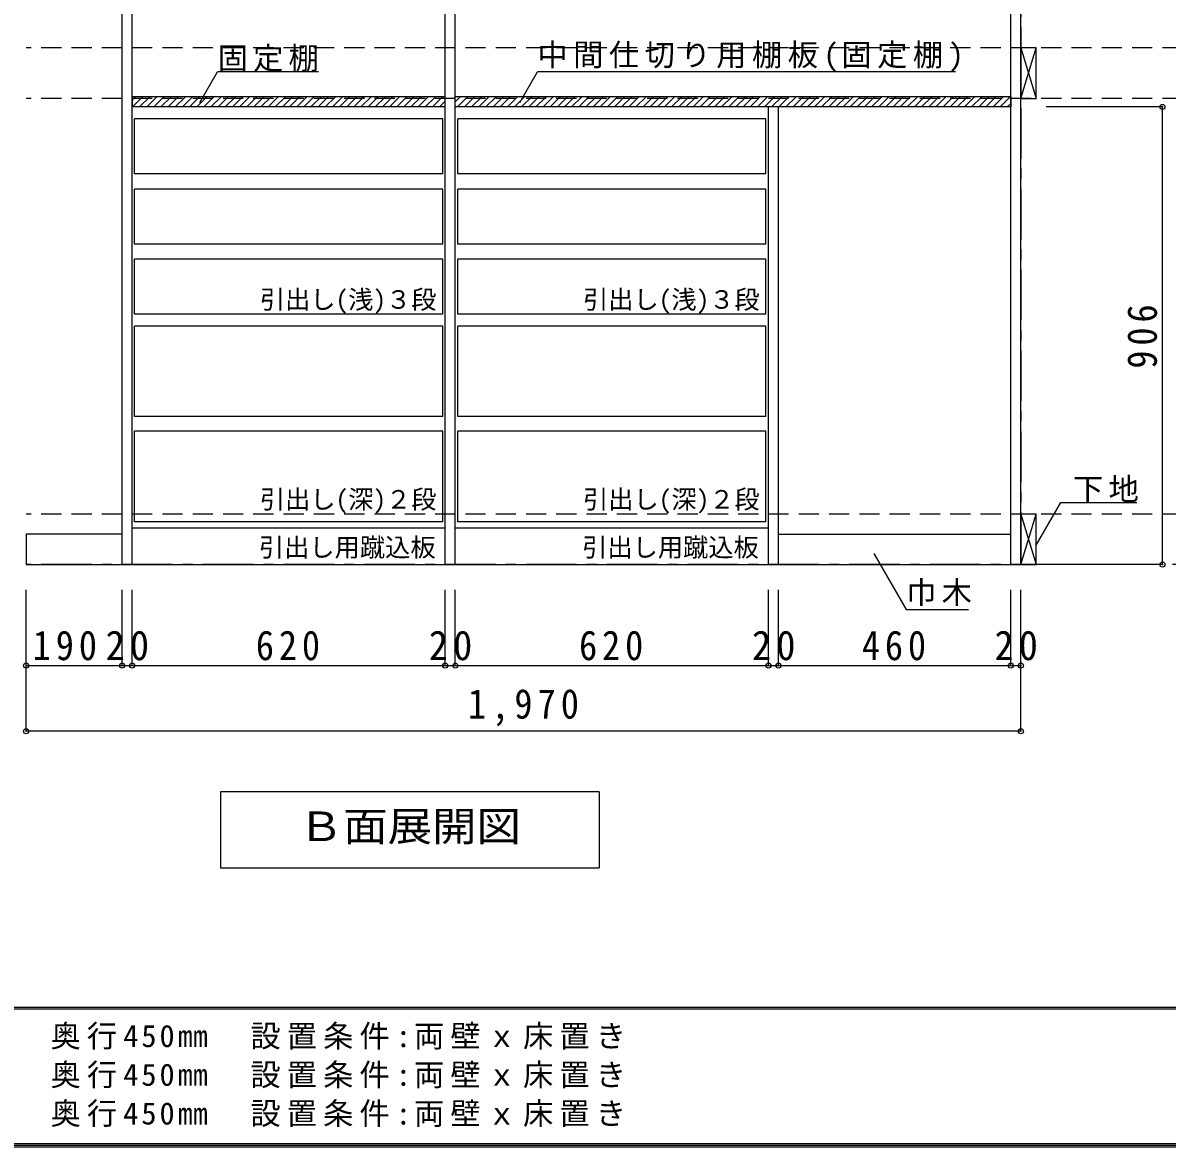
# Model space of a CAD drawing. Units: millimetres at full size, sheet at 1:20. Extents: x -8210 to 8210, y -5841 to 5773.
# Drawn here: x 2008 to 4274, y 187 to 2412 of the extents above; entities that cross this region are included whole.
import ezdxf
from ezdxf.enums import TextEntityAlignment as Align

# ---------------------------------------------------------------- set-up
doc = ezdxf.new("R2010")
doc.units = ezdxf.units.MM
doc.header["$LTSCALE"] = 20
doc.header["$PDMODE"] = 32
doc.header["$PDSIZE"] = 10
doc.linetypes.add('CHAIN1', pattern=[8, 5, -1, 1, -1])
doc.linetypes.add('DASHED2', pattern=[3, 2, -1])
for name, color, linetype in [('0-2_本体', 2, 'Continuous'), ('0-3_固定棚', 2, 'Continuous'), ('0-5', 4, 'Continuous'), ('0-7_桟木・巾木', 2, 'Continuous'), ('0-8_引き出し', 2, 'Continuous'), ('0-A_文字', 7, 'Continuous'), ('0-B_寸法', 7, 'Continuous'), ('0-C_ハッチ', 4, 'Continuous'), ('F-1_枠', 6, 'Continuous'), ('F-A_文字', 7, 'Continuous')]:
    doc.layers.add(name, color=color, linetype=linetype)
doc.styles.add('ＭＳ ゴシック', font='')
doc.styles.get('ＭＳ ゴシック').set_extended_font_data('MS Gothic')

msp = doc.modelspace()

# ---------------------------------------------------------------- linework, layer by layer
at = {"layer": '0-2_本体', "color": 3}
for p, q in [((2204.71, 1339.77), (2204.71, 3322.77)), ((2224.71, 1339.77), (2224.71, 3322.77)), ((2844.71, 1339.77), (2844.71, 3322.77)), ((2864.71, 1339.77), (2864.71, 3322.77)), ((3984.71, 1339.77), (3984.71, 3322.77)), ((3484.71, 1339.77), (3484.71, 2245.77)), ((3504.71, 1339.77), (3504.71, 2245.77)), ((2014.71, 1339.77), (3984.71, 1339.77))]:
    msp.add_line(p, q, dxfattribs=at)
msp.add_lwpolyline([(3984.71, 1339.77), (3964.71, 1339.77), (3964.71, 3322.77)], dxfattribs=at)
at = {"layer": '0-3_固定棚', "color": 3}
for p, q in [((2224.71, 2265.77), (2224.71, 2245.77)), ((2844.71, 2265.77), (2224.71, 2265.77)), ((3964.71, 2265.77), (2864.71, 2265.77)), ((3964.71, 2265.77), (3964.71, 2245.77)), ((2844.71, 2245.77), (2224.71, 2245.77)), ((3964.71, 2245.77), (2864.71, 2245.77))]:
    msp.add_line(p, q, dxfattribs=at)
at = {"layer": '0-5', "color": 7}
msp.add_line((3854.78, 2315.36), (3027.21, 2315.36), dxfattribs=at)
at = {"layer": '0-7_桟木・巾木', "color": 7}
for p, q in [((2014.71, 1399.77), (2014.71, 1339.77)), ((2204.71, 1399.77), (2014.71, 1399.77)), ((3504.71, 1399.77), (3964.71, 1399.77))]:
    msp.add_line(p, q, dxfattribs=at)
at = {"layer": '0-8_引き出し', "color": 7}
for p, q in [((3984.71, 2362.77), (4014.71, 2262.77)), ((3984.71, 2262.77), (4014.71, 2362.77)), ((3984.71, 1439.77), (4014.71, 1339.77)), ((3984.71, 1339.77), (4014.71, 1439.77)), ((2844.71, 1411.77), (2224.71, 1411.77)), ((3484.71, 1411.77), (2864.71, 1411.77))]:
    msp.add_line(p, q, dxfattribs=at)
at = {"layer": '0-8_引き出し'}
for p, q in [((2229.71, 2113.27), (2229.71, 2222.27)), ((2839.71, 2222.27), (2229.71, 2222.27)), ((2839.71, 2113.27), (2839.71, 2222.27)), ((2869.71, 2113.27), (2869.71, 2222.27)), ((3479.71, 2222.27), (2869.71, 2222.27)), ((3479.71, 2113.27), (3479.71, 2222.27)), ((2839.71, 2113.27), (2229.71, 2113.27)), ((3479.71, 2113.27), (2869.71, 2113.27)), ((2229.71, 1974.27), (2229.71, 2083.27)), ((2839.71, 2083.27), (2229.71, 2083.27)), ((2839.71, 1974.27), (2839.71, 2083.27)), ((2869.71, 1974.27), (2869.71, 2083.27)), ((3479.71, 2083.27), (2869.71, 2083.27)), ((3479.71, 1974.27), (3479.71, 2083.27)), ((2839.71, 1974.27), (2229.71, 1974.27)), ((3479.71, 1974.27), (2869.71, 1974.27)), ((2229.71, 1835.27), (2229.71, 1944.27)), ((2839.71, 1944.27), (2229.71, 1944.27)), ((2839.71, 1835.27), (2839.71, 1944.27)), ((2869.71, 1835.27), (2869.71, 1944.27)), ((3479.71, 1944.27), (2869.71, 1944.27)), ((3479.71, 1835.27), (3479.71, 1944.27)), ((2839.71, 1835.27), (2229.71, 1835.27)), ((3479.71, 1835.27), (2869.71, 1835.27)), ((2229.71, 1632.77), (2229.71, 1811.77)), ((2839.71, 1811.77), (2229.71, 1811.77)), ((2839.71, 1632.77), (2839.71, 1811.77)), ((2869.71, 1632.77), (2869.71, 1811.77)), ((3479.71, 1811.77), (2869.71, 1811.77)), ((3479.71, 1632.77), (3479.71, 1811.77)), ((2839.71, 1632.77), (2229.71, 1632.77)), ((3479.71, 1632.77), (2869.71, 1632.77)), ((2229.71, 1424.77), (2229.71, 1603.77)), ((2839.71, 1603.77), (2229.71, 1603.77)), ((2839.71, 1424.77), (2839.71, 1603.77)), ((2869.71, 1424.77), (2869.71, 1603.77)), ((3479.71, 1603.77), (2869.71, 1603.77)), ((3479.71, 1424.77), (3479.71, 1603.77)), ((2839.71, 1424.77), (2229.71, 1424.77)), ((3479.71, 1424.77), (2869.71, 1424.77))]:
    msp.add_line(p, q, dxfattribs=at)
at = {"layer": '0-8_引き出し', "color": 3}
for points in [[(4014.71, 2262.77), (4014.71, 2362.77), (3984.71, 2362.77), (3984.71, 2262.77)], [(4014.71, 1339.77), (4014.71, 1439.77), (3984.71, 1439.77), (3984.71, 1339.77)]]:
    msp.add_lwpolyline(points, close=True, dxfattribs=at)
at = {"layer": '0-A_文字', "linetype": 'CHAIN1'}
for p, q in [((3984.71, 3523.64), (3984.71, 1339.77)), ((6944.71, 1339.77), (2014.71, 1339.77))]:
    msp.add_line(p, q, dxfattribs=at)
at = {"layer": '0-A_文字'}
for p, q in [((2359.04, 2254.71), (2394.06, 2315.36)), ((2594.06, 2315.36), (2394.06, 2315.36)), ((2992.19, 2254.71), (3027.21, 2315.36)), ((4014.71, 1378.09), (4063.48, 1462.55)), ((4063.48, 1462.55), (4214.01, 1462.55)), ((3149.71, 889.77), (3149.71, 739.77)), ((2399.71, 739.77), (3149.71, 739.77))]:
    msp.add_line(p, q, dxfattribs=at)
msp.add_lwpolyline([(3149.71, 889.77), (2399.71, 889.77), (2399.71, 739.77)], dxfattribs=at)
at = {"layer": '0-B_寸法', "color": 4, "linetype": 'DASHED2'}
for p, q in [((6944.71, 2362.77), (2014.71, 2362.77)), ((6944.71, 2262.77), (2014.71, 2262.77)), ((6944.71, 1439.77), (2014.71, 1439.77))]:
    msp.add_line(p, q, dxfattribs=at)
at = {"layer": '0-B_寸法', "color": 4}
for p, q in [((4264.71, 2245.77), (4034.71, 2245.77)), ((4264.71, 1339.77), (4264.71, 2245.77)), ((4264.71, 1339.77), (4034.71, 1339.77)), ((2014.71, 1139.77), (2014.71, 1289.77)), ((2204.71, 1139.77), (2204.71, 1289.77)), ((2224.71, 1139.77), (2224.71, 1289.77)), ((2224.71, 1139.77), (2224.71, 1289.77)), ((2844.71, 1139.77), (2844.71, 1289.77)), ((2864.71, 1139.77), (2864.71, 1289.77)), ((3484.71, 1139.77), (3484.71, 1289.77)), ((3504.71, 1139.77), (3504.71, 1289.77)), ((3964.71, 1139.77), (3964.71, 1289.77)), ((3984.71, 1139.77), (3984.71, 1289.77)), ((2014.71, 1009.77), (2014.71, 1139.77)), ((2014.71, 1139.77), (2204.71, 1139.77)), ((2204.71, 1139.77), (2224.71, 1139.77)), ((2224.71, 1139.77), (2844.71, 1139.77)), ((2844.71, 1139.77), (2864.71, 1139.77)), ((2864.71, 1139.77), (3484.71, 1139.77)), ((3484.71, 1139.77), (3504.71, 1139.77)), ((3504.71, 1139.77), (3964.71, 1139.77)), ((3964.71, 1139.77), (3984.71, 1139.77)), ((3984.71, 1009.77), (3984.71, 1139.77))]:
    msp.add_line(p, q, dxfattribs=at)
at = {"layer": '0-B_寸法'}
for p, q in [((3693.17, 1362.01), (3757.38, 1250.79)), ((3757.38, 1250.79), (3881.14, 1250.79))]:
    msp.add_line(p, q, dxfattribs=at)
at = {"layer": '0-B_寸法', "color": 4}
msp.add_lwpolyline([(3984.71, 1009.77), (2014.71, 1009.77), (2014.71, 1289.77)], dxfattribs=at)
at = {"layer": '0-B_寸法'}
for p in [(4264.71, 2245.77), (4264.71, 1339.77), (2014.71, 1139.77), (2204.71, 1139.77), (2224.71, 1139.77), (2844.71, 1139.77), (2864.71, 1139.77), (3484.71, 1139.77), (3504.71, 1139.77), (3964.71, 1139.77), (3984.71, 1139.77), (2014.71, 1009.77), (3984.71, 1009.77)]:
    msp.add_point(p, dxfattribs=at)
at = {"layer": '0-C_ハッチ'}
for p, q in [((2224.71, 2259.3), (2231.19, 2265.77)), ((2225.33, 2245.77), (2245.33, 2265.77)), ((2239.47, 2245.77), (2259.47, 2265.77)), ((2253.61, 2245.77), (2273.61, 2265.77)), ((2267.75, 2245.77), (2287.75, 2265.77)), ((2281.9, 2245.77), (2301.9, 2265.77)), ((2296.04, 2245.77), (2316.04, 2265.77)), ((2310.18, 2245.77), (2330.18, 2265.77)), ((2324.32, 2245.77), (2344.32, 2265.77)), ((2338.46, 2245.77), (2358.46, 2265.77)), ((2352.61, 2245.77), (2372.61, 2265.77)), ((2366.75, 2245.77), (2386.75, 2265.77)), ((2380.89, 2245.77), (2400.89, 2265.77)), ((2395.03, 2245.77), (2415.03, 2265.77)), ((2409.18, 2245.77), (2429.18, 2265.77)), ((2423.32, 2245.77), (2443.32, 2265.77)), ((2437.46, 2245.77), (2457.46, 2265.77)), ((2451.6, 2245.77), (2471.6, 2265.77)), ((2465.74, 2245.77), (2485.74, 2265.77)), ((2479.89, 2245.77), (2499.89, 2265.77)), ((2494.03, 2245.77), (2514.03, 2265.77)), ((2508.17, 2245.77), (2528.17, 2265.77)), ((2522.31, 2245.77), (2542.31, 2265.77)), ((2536.45, 2245.77), (2556.45, 2265.77)), ((2550.6, 2245.77), (2570.6, 2265.77)), ((2564.74, 2245.77), (2584.74, 2265.77)), ((2578.88, 2245.77), (2598.88, 2265.77)), ((2593.02, 2245.77), (2613.02, 2265.77)), ((2607.17, 2245.77), (2627.17, 2265.77)), ((2621.31, 2245.77), (2641.31, 2265.77)), ((2635.45, 2245.77), (2655.45, 2265.77)), ((2649.59, 2245.77), (2669.59, 2265.77)), ((2663.73, 2245.77), (2683.73, 2265.77)), ((2677.88, 2245.77), (2697.88, 2265.77)), ((2692.02, 2245.77), (2712.02, 2265.77)), ((2706.16, 2245.77), (2726.16, 2265.77)), ((2720.3, 2245.77), (2740.3, 2265.77)), ((2734.44, 2245.77), (2754.44, 2265.77)), ((2748.59, 2245.77), (2768.59, 2265.77)), ((2762.73, 2245.77), (2782.73, 2265.77)), ((2776.87, 2245.77), (2796.87, 2265.77)), ((2791.01, 2245.77), (2811.01, 2265.77)), ((2805.16, 2245.77), (2825.16, 2265.77)), ((2819.3, 2245.77), (2839.3, 2265.77)), ((2864.71, 2255.86), (2874.62, 2265.77)), ((2868.76, 2245.77), (2888.76, 2265.77)), ((2882.91, 2245.77), (2902.91, 2265.77)), ((2897.05, 2245.77), (2917.05, 2265.77)), ((2911.19, 2245.77), (2931.19, 2265.77)), ((2925.33, 2245.77), (2945.33, 2265.77)), ((2939.48, 2245.77), (2959.48, 2265.77)), ((2953.62, 2245.77), (2973.62, 2265.77)), ((2967.76, 2245.77), (2987.76, 2265.77)), ((2981.9, 2245.77), (3001.9, 2265.77)), ((2996.04, 2245.77), (3016.04, 2265.77)), ((3010.19, 2245.77), (3030.19, 2265.77)), ((3024.33, 2245.77), (3044.33, 2265.77)), ((3038.47, 2245.77), (3058.47, 2265.77)), ((3052.61, 2245.77), (3072.61, 2265.77)), ((3066.75, 2245.77), (3086.75, 2265.77)), ((3080.9, 2245.77), (3100.9, 2265.77)), ((3095.04, 2245.77), (3115.04, 2265.77)), ((3109.18, 2245.77), (3129.18, 2265.77)), ((3123.32, 2245.77), (3143.32, 2265.77)), ((3137.46, 2245.77), (3157.46, 2265.77)), ((3151.61, 2245.77), (3171.61, 2265.77)), ((3165.75, 2245.77), (3185.75, 2265.77)), ((3179.89, 2245.77), (3199.89, 2265.77)), ((3194.03, 2245.77), (3214.03, 2265.77)), ((3208.18, 2245.77), (3228.18, 2265.77)), ((3222.32, 2245.77), (3242.32, 2265.77)), ((3236.46, 2245.77), (3256.46, 2265.77)), ((3250.6, 2245.77), (3270.6, 2265.77)), ((3264.74, 2245.77), (3284.74, 2265.77)), ((3278.89, 2245.77), (3298.89, 2265.77)), ((3293.03, 2245.77), (3313.03, 2265.77)), ((3307.17, 2245.77), (3327.17, 2265.77)), ((3321.31, 2245.77), (3341.31, 2265.77)), ((3335.45, 2245.77), (3355.45, 2265.77)), ((3349.6, 2245.77), (3369.6, 2265.77)), ((3363.74, 2245.77), (3383.74, 2265.77)), ((3377.88, 2245.77), (3397.88, 2265.77)), ((3392.02, 2245.77), (3412.02, 2265.77)), ((3406.17, 2245.77), (3426.17, 2265.77)), ((3420.31, 2245.77), (3440.31, 2265.77)), ((3434.45, 2245.77), (3454.45, 2265.77)), ((3448.59, 2245.77), (3468.59, 2265.77)), ((3462.73, 2245.77), (3482.73, 2265.77)), ((3476.88, 2245.77), (3496.88, 2265.77)), ((3491.02, 2245.77), (3511.02, 2265.77)), ((3505.16, 2245.77), (3525.16, 2265.77)), ((3519.3, 2245.77), (3539.3, 2265.77)), ((3533.44, 2245.77), (3553.44, 2265.77)), ((3547.59, 2245.77), (3567.59, 2265.77)), ((3561.73, 2245.77), (3581.73, 2265.77)), ((3575.87, 2245.77), (3595.87, 2265.77)), ((3590.01, 2245.77), (3610.01, 2265.77)), ((3604.16, 2245.77), (3624.16, 2265.77)), ((3618.3, 2245.77), (3638.3, 2265.77)), ((3632.44, 2245.77), (3652.44, 2265.77)), ((3646.58, 2245.77), (3666.58, 2265.77)), ((3660.72, 2245.77), (3680.72, 2265.77)), ((3674.87, 2245.77), (3694.87, 2265.77)), ((3689.01, 2245.77), (3709.01, 2265.77)), ((3703.15, 2245.77), (3723.15, 2265.77)), ((3717.29, 2245.77), (3737.29, 2265.77)), ((3731.43, 2245.77), (3751.43, 2265.77)), ((3745.58, 2245.77), (3765.58, 2265.77)), ((3759.72, 2245.77), (3779.72, 2265.77)), ((3773.86, 2245.77), (3793.86, 2265.77)), ((3788, 2245.77), (3808, 2265.77)), ((3802.15, 2245.77), (3822.15, 2265.77)), ((3816.29, 2245.77), (3836.29, 2265.77)), ((3830.43, 2245.77), (3850.43, 2265.77)), ((3844.57, 2245.77), (3864.57, 2265.77)), ((3858.71, 2245.77), (3878.71, 2265.77)), ((3872.86, 2245.77), (3892.86, 2265.77)), ((3887, 2245.77), (3907, 2265.77)), ((3901.14, 2245.77), (3921.14, 2265.77)), ((3915.28, 2245.77), (3935.28, 2265.77)), ((3929.42, 2245.77), (3949.42, 2265.77)), ((3943.57, 2245.77), (3963.57, 2265.77)), ((2833.44, 2245.77), (2844.71, 2257.04)), ((3957.71, 2245.77), (3964.71, 2252.78))]:
    msp.add_line(p, q, dxfattribs=at)
at = {"layer": 'F-1_枠'}
for p, q in [((8210, 463.33), (410, 463.33)), ((8210, 460), (410, 460)), ((8210, 193.33), (410, 193.33)), ((8210, 190), (410, 190)), ((8210, 186.67), (410, 186.67))]:
    msp.add_line(p, q, dxfattribs=at)

# ---------------------------------------------------------------- texts
at = {"layer": '0-5', "color": 7, "insert": (3027.21, 2315.36), "char_height": 43.99, "attachment_point": 7, "style": 'ＭＳ ゴシック'}
msp.add_mtext('\\T1.18;中間仕切り用棚板(固定棚)', dxfattribs=at)
at = {"layer": '0-A_文字', "style": 'ＭＳ ゴシック'}
for s, p in [('引出し(浅)３段', (2477.5, 1835.27)), ('引出し(浅)３段', (3117.5, 1835.27)), ('引出し(深)２段', (2477.5, 1439.77)), ('引出し(深)２段', (3117.5, 1439.77)), ('引出し用蹴込板', (2475.7, 1344.66)), ('引出し用蹴込板', (3115.7, 1344.66))]:
    msp.add_text(s, height=36.66, dxfattribs=at).set_placement(p, align=Align.BOTTOM_LEFT)
at = {"layer": '0-A_文字', "style": 'ＭＳ ゴシック', "width": 1.1}
msp.add_text('Ｂ面展開図', height=58.65, dxfattribs=at).set_placement((2554.71, 774.77), align=Align.BOTTOM_LEFT)
at = {"layer": '0-A_文字', "char_height": 43.99, "attachment_point": 7, "style": 'ＭＳ ゴシック'}
for s, insert in [('\\T1.17;固定棚', (2394.06, 2315.36)), ('\\T1.17;下地', (4087.98, 1462.55))]:
    msp.add_mtext(s, dxfattribs=dict(at, insert=insert))
at = {"layer": '0-B_寸法', "insert": (4254.71, 1727.77), "char_height": 58.65, "attachment_point": 7, "rotation": 90, "style": 'ＭＳ ゴシック'}
msp.add_mtext('\\T1.27;\\W0.9;906', dxfattribs=at)
at = {"layer": '0-B_寸法', "attachment_point": 7, "style": 'ＭＳ ゴシック'}
for s, insert, char_height in [('\\T1.17;巾木', (3757.38, 1257.9), 43.99), ('\\T1.27;\\W0.9;190', (2027.98, 1149.77), 58.65), ('\\T1.27;\\W0.95;20', (2172.21, 1149.77), 58.65), ('\\T1.27;\\W0.9;620', (2469.71, 1149.77), 58.65), ('\\T1.27;\\W0.95;20', (2812.21, 1149.77), 58.65), ('\\T1.27;\\W0.9;620', (3109.71, 1149.77), 58.65), ('\\T1.27;\\W0.95;20', (3452.21, 1149.77), 58.65), ('\\T1.27;\\W0.9;460', (3669.71, 1149.77), 58.65), ('\\T1.27;\\W0.95;20', (3932.21, 1149.77), 58.65), ('\\T1.28;\\W0.9;1,970', (2889.71, 1019.77), 58.65)]:
    msp.add_mtext(s, dxfattribs=dict(at, insert=insert, char_height=char_height))
at = {"layer": 'F-A_文字', "char_height": 43.99, "attachment_point": 7, "style": 'ＭＳ ゴシック'}
for s, insert in [('\\T1.2;ｅ･ｒａ･ｂｏ\u3000Ａ面:間口1,460㎜\u3000奥行450㎜\u3000設置条件:両壁ｘ床置き', (911.64, 373.33)), ('\\T1.2;ｅ･ｒａ･ｂｏ\u3000Ｂ面:間口1,970㎜\u3000奥行450㎜\u3000設置条件:両壁ｘ床置き', (911.64, 296.67)), ('\\T1.2;ｅ･ｒａ･ｂｏ\u3000Ｃ面:間口1,010㎜\u3000奥行450㎜\u3000設置条件:両壁ｘ床置き', (911.64, 220))]:
    msp.add_mtext(s, dxfattribs=dict(at, insert=insert))

doc.saveas('drawing.dxf')
